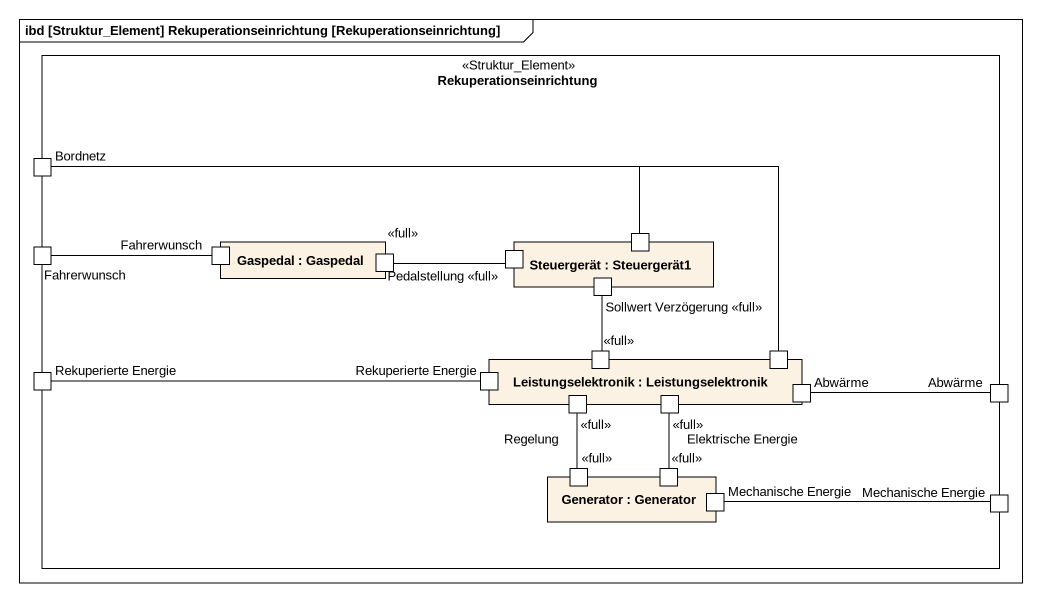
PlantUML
@startuml
mainframe ibd [Struktur_Element] Rekuperationseinrichtung [Rekuperationseinrichtung]
rectangle Rekuperationseinrichtung <<Struktur_Element>> {
  port Bordnetz
  port Fahrerwunsch
  rectangle "Gaspedal : Gaspedal" as Gaspedal {
    port "Fahrerwunsch" as Fahrerwunsch_2
    port "<<full>>" as full
  }
  rectangle "Steuergerät : Steuergerät1" as Steuergerät {
    port " " as port1
    port "Pedalstellung <<full>>" as Pedalstellung_full
    port "Sollwert Verzögerung <<full>>" as Sollwert_Verzögerung_full
  }
  port "Rekuperierte Energie" as Rekuperierte_Energie
  rectangle "Leistungselektronik : Leistungselektronik" as Leistungselektronik {
    port "Rekuperierte Energie" as Rekuperierte_Energie_2
    port "<<full>>" as full_2
    port "<<full>>" as full_3
    port "<<full>>" as full_4
    port " " as port2
    port Abwärme
  }
  port "Abwärme" as Abwärme_2
  rectangle "Generator : Generator" as Generator {
    port "<<full>>" as full_5
    port "<<full>>" as full_6
    port "Mechanische Energie" as Mechanische_Energie
  }
  port "Mechanische Energie" as Mechanische_Energie_2
}
Bordnetz -right- port1
Bordnetz -right- port2
Fahrerwunsch -right- Fahrerwunsch_2
full -right- Pedalstellung_full
Rekuperierte_Energie -right- Rekuperierte_Energie_2
full_3 -up- Sollwert_Verzögerung_full
Abwärme_2 -left- Abwärme
full_5 -up- full_2 : Regelung
full_6 -up- full_4 : Elektrische Energie
Mechanische_Energie_2 -left- Mechanische_Energie
@enduml
